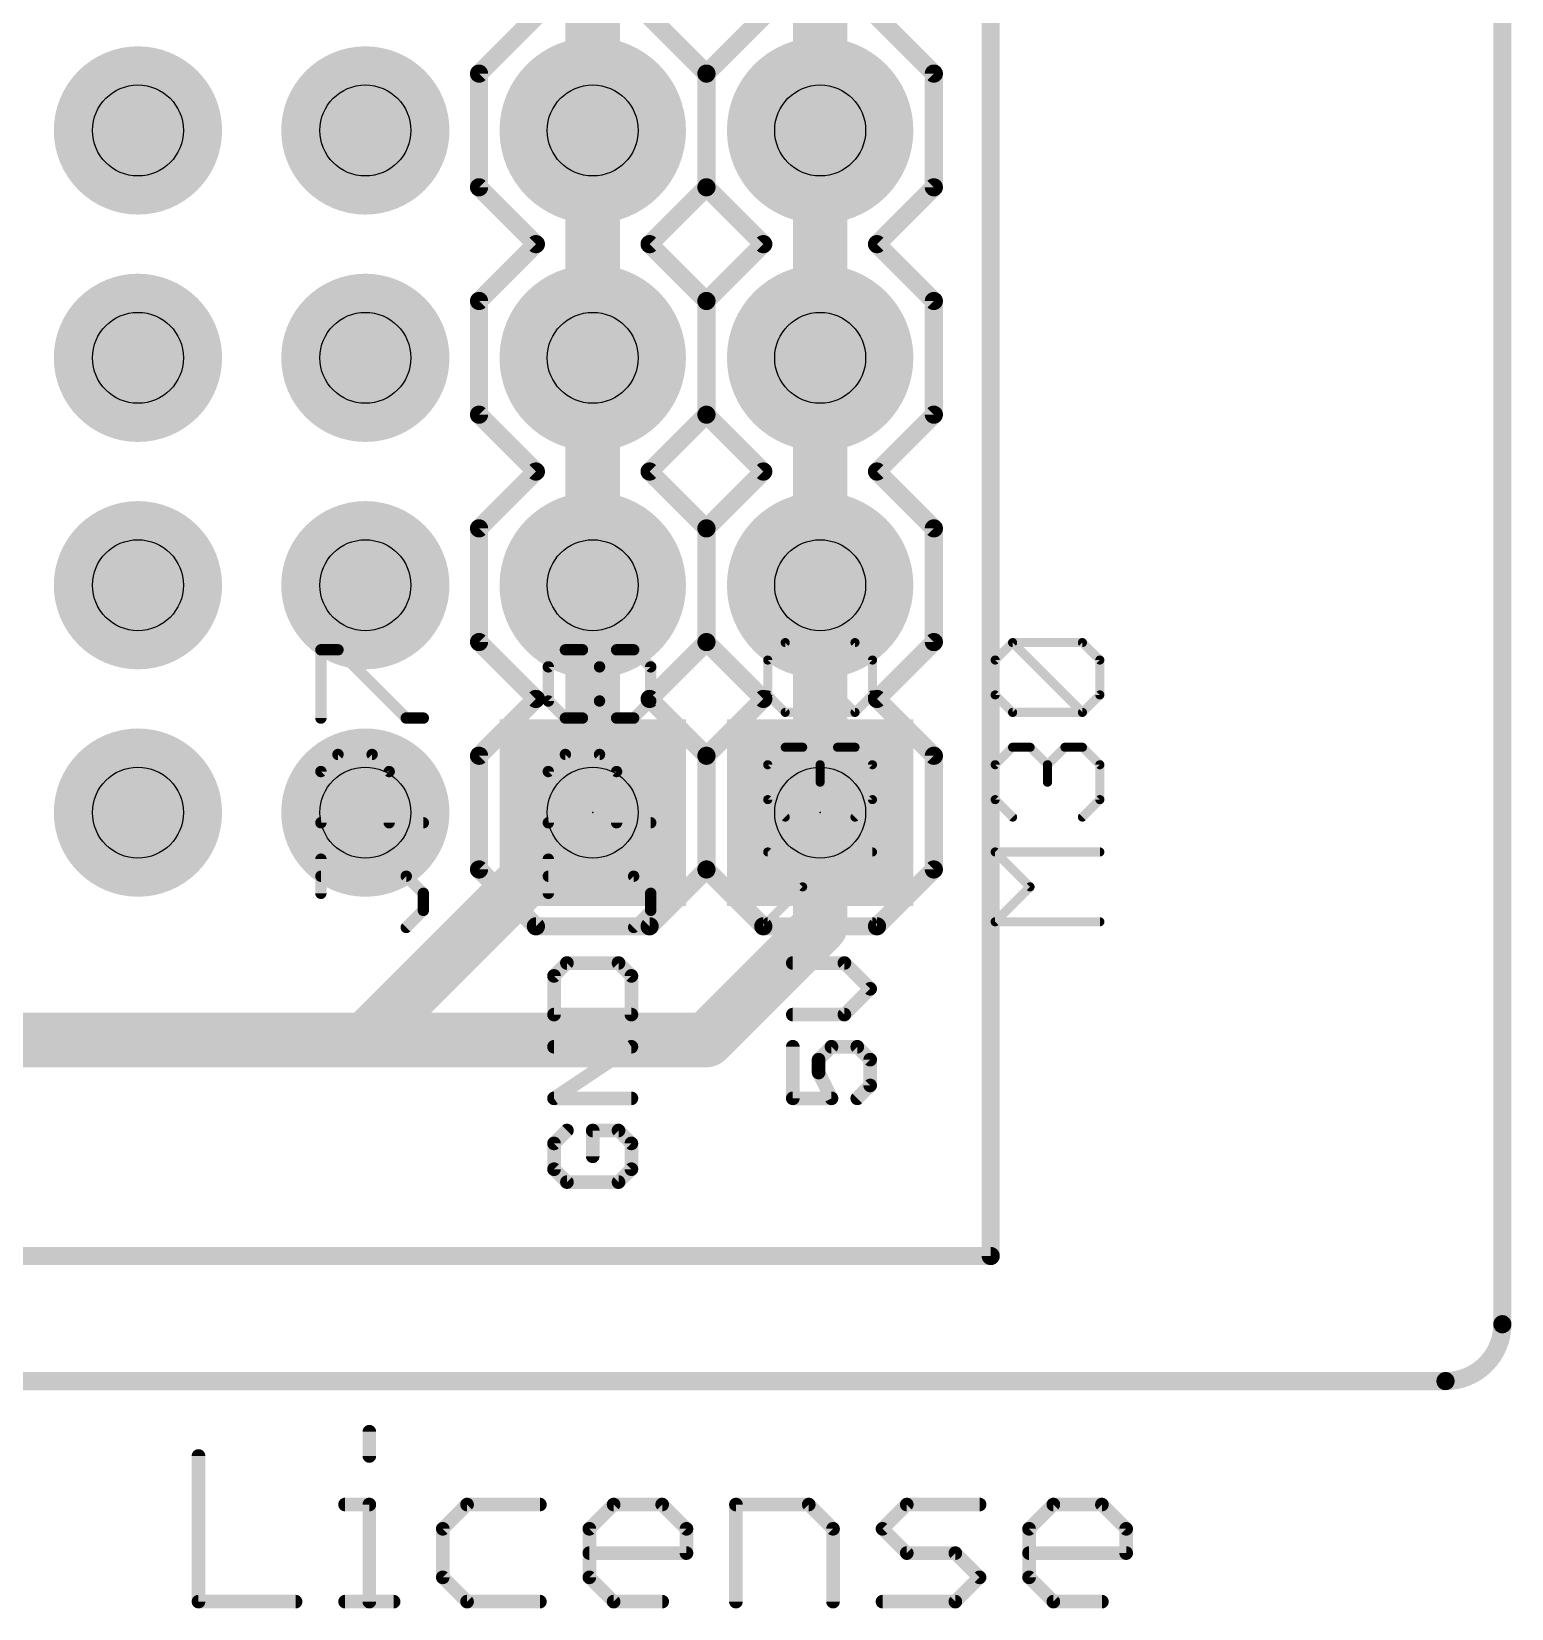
# Model space of a CAD drawing. Extents: x -27 to 84, y -12 to 86.
# Drawn here: x 67.39 to 83.92, y -2.54 to 15.07 of the extents above; entities that cross this region are included whole.
import ezdxf

# ---------------------------------------------------------------- set-up
doc = ezdxf.new("R2010")
doc.units = 0
for name, color, linetype in [('1', 12, 'CONTINUOUS'), ('16', 132, 'CONTINUOUS'), ('17', 110, 'CONTINUOUS'), ('18', 110, 'CONTINUOUS'), ('20', 53, 'CONTINUOUS'), ('21', 41, 'CONTINUOUS'), ('23', 53, 'CONTINUOUS'), ('25', 253, 'CONTINUOUS'), ('27', 253, 'CONTINUOUS'), ('29', 253, 'CONTINUOUS'), ('30', 253, 'CONTINUOUS'), ('44', 253, 'CONTINUOUS'), ('51', 53, 'CONTINUOUS')]:
    doc.layers.add(name, color=color, linetype=linetype)

# ---------------------------------------------------------------- blocks, each defined once
blk = doc.blocks.new('RECT')
blk.add_solid([(-0.5, -0.5), (0.5, -0.5), (-0.5, 0.5), (0.5, 0.5)])
blk = doc.blocks.new('SQUAREP')
blk.add_solid([(-0.5, -0.5), (0.5, -0.5), (-0.5, 0.5), (0.5, 0.5)])
blk = doc.blocks.new('ROUNDP')
at = {"const_width": 0.5}
blk.add_lwpolyline([(0, -0.25, 1), (0, 0.25, 1), (0, -0.25)], format="xyb", dxfattribs=at)
blk = doc.blocks.new('ROUNDV')
at = {"const_width": 0.5}
blk.add_lwpolyline([(0, -0.25, 1), (0, 0.25, 1), (0, -0.25)], format="xyb", dxfattribs=at)

msp = doc.modelspace()

# ---------------------------------------------------------------- linework, layer by layer
at = {"layer": '1', "const_width": 0.6096}
for points in [[(73.66, 13.97), (73.66, 16.51)], [(76.2, 13.97), (76.2, 16.51)], [(73.66, 11.43), (73.66, 13.97)], [(76.2, 11.43), (76.2, 13.97)], [(73.66, 8.89), (73.66, 11.43)], [(76.2, 8.89), (76.2, 11.43)], [(73.66, 6.35), (73.66, 8.89)], [(76.2, 6.35), (76.2, 8.89)], [(71.12, 3.81), (73.66, 6.35)], [(26.67, 3.81), (71.12, 3.81)]]:
    msp.add_lwpolyline(points, dxfattribs=at)
at = {"layer": '1', "const_width": 0.3048}
for points in [[(73.8124, 13.97, 1), (73.5076, 13.97)], [(76.3524, 13.97, 1), (76.0476, 13.97)], [(73.5076, 13.97, 1), (73.8124, 13.97)], [(76.0476, 13.97, 1), (76.3524, 13.97)], [(73.8124, 11.43, 1), (73.5076, 11.43)], [(76.3524, 11.43, 1), (76.0476, 11.43)], [(73.5076, 11.43, 1), (73.8124, 11.43)], [(76.0476, 11.43, 1), (76.3524, 11.43)], [(73.8124, 8.89, 1), (73.5076, 8.89)], [(76.3524, 8.89, 1), (76.0476, 8.89)], [(73.5076, 8.89, 1), (73.8124, 8.89)], [(76.0476, 8.89, 1), (76.3524, 8.89)], [(73.7678, 6.2422, 1), (73.5522, 6.4578)], [(73.5076, 6.35, 1), (73.8124, 6.35)], [(76.0476, 6.35, 1), (76.3524, 6.35)], [(71.0122, 3.9178, 1), (71.2278, 3.7022)], [(71.12, 3.6576, 1), (71.12, 3.9624)]]:
    msp.add_lwpolyline(points, format="xyb", dxfattribs=at)
at = {"layer": '16', "const_width": 0.6096}
for points in [[(76.2, 5.08), (76.2, 6.35)], [(74.93, 3.81), (76.2, 5.08)], [(29.21, 3.81), (74.93, 3.81)]]:
    msp.add_lwpolyline(points, dxfattribs=at)
at = {"layer": '16', "const_width": 0.3048}
for points in [[(76.3524, 6.35, 1), (76.0476, 6.35)], [(76.3078, 4.9722, 1), (76.0922, 5.1878)], [(76.0476, 5.08, 1), (76.3524, 5.08)], [(74.8222, 3.9178, 1), (75.0378, 3.7022)], [(74.93, 3.6576, 1), (74.93, 3.9624)]]:
    msp.add_lwpolyline(points, format="xyb", dxfattribs=at)
at = {"layer": '20', "const_width": 0.2032}
for points in [[(83.82, 0.635), (83.82, 85.725)], [(0.635, 0), (83.185, 0)]]:
    msp.add_lwpolyline(points, dxfattribs=at)
at = {"layer": '20'}
for points, const_width in [([(83.185, 0, 0.4142), (83.82, 0.635)], 0.2032), ([(83.8708, 0.635, 1), (83.7692, 0.635)], 0.1016), ([(83.7692, 0.635, 1), (83.8708, 0.635)], 0.1016), ([(83.185, 0.0508, 1), (83.185, -0.0508)], 0.1016), ([(83.185, -0.0508, 1), (83.185, 0.0508)], 0.1016)]:
    msp.add_lwpolyline(points, format="xyb", dxfattribs=dict(at, const_width=const_width))
at = {"layer": '21'}
for points, const_width in [([(78.105, 1.397), (78.105, 84.963)], 0.2032), ([(72.39, 14.605), (73.025, 15.24)], 0.2032), ([(74.295, 15.24), (74.93, 14.605)], 0.2032), ([(74.93, 14.605), (75.565, 15.24)], 0.2032), ([(76.835, 15.24), (77.47, 14.605)], 0.2032), ([(72.39, 13.335), (72.39, 14.605)], 0.2032), ([(74.93, 14.605), (74.93, 13.335)], 0.2032), ([(74.93, 13.335), (74.93, 14.605)], 0.2032), ([(77.47, 14.605), (77.47, 13.335)], 0.2032), ([(72.39, 13.335), (73.025, 12.7)], 0.2032), ([(74.295, 12.7), (74.93, 13.335)], 0.2032), ([(74.93, 13.335), (75.565, 12.7)], 0.2032), ([(76.835, 12.7), (77.47, 13.335)], 0.2032), ([(72.39, 12.065), (73.025, 12.7)], 0.2032), ([(74.295, 12.7), (74.93, 12.065)], 0.2032), ([(74.93, 12.065), (75.565, 12.7)], 0.2032), ([(76.835, 12.7), (77.47, 12.065)], 0.2032), ([(72.39, 10.795), (72.39, 12.065)], 0.2032), ([(74.93, 12.065), (74.93, 10.795)], 0.2032), ([(74.93, 10.795), (74.93, 12.065)], 0.2032), ([(77.47, 12.065), (77.47, 10.795)], 0.2032), ([(73.025, 10.16), (72.39, 10.795)], 0.2032), ([(74.93, 10.795), (74.295, 10.16)], 0.2032), ([(75.565, 10.16), (74.93, 10.795)], 0.2032), ([(77.47, 10.795), (76.835, 10.16)], 0.2032), ([(72.39, 9.525), (73.025, 10.16)], 0.2032), ([(74.295, 10.16), (74.93, 9.525)], 0.2032), ([(74.93, 9.525), (75.565, 10.16)], 0.2032), ([(76.835, 10.16), (77.47, 9.525)], 0.2032), ([(72.39, 8.255), (72.39, 9.525)], 0.2032), ([(74.93, 9.525), (74.93, 8.255)], 0.2032), ([(74.93, 8.255), (74.93, 9.525)], 0.2032), ([(77.47, 9.525), (77.47, 8.255)], 0.2032), ([(73.025, 7.62), (72.39, 8.255)], 0.2032), ([(74.93, 8.255), (74.295, 7.62)], 0.2032), ([(75.565, 7.62), (74.93, 8.255)], 0.2032), ([(77.47, 8.255), (76.835, 7.62)], 0.2032), ([(72.39, 6.985), (73.025, 7.62)], 0.2032), ([(74.295, 7.62), (74.93, 6.985)], 0.2032), ([(74.93, 6.985), (75.565, 7.62)], 0.2032), ([(76.835, 7.62), (77.47, 6.985)], 0.2032), ([(72.39, 5.715), (72.39, 6.985)], 0.2032), ([(74.93, 6.985), (74.93, 5.715)], 0.2032), ([(74.93, 5.715), (74.93, 6.985)], 0.2032), ([(77.47, 6.985), (77.47, 5.715)], 0.2032), ([(72.39, 5.715), (73.025, 5.08)], 0.2032), ([(74.295, 5.08), (74.93, 5.715)], 0.2032), ([(74.93, 5.715), (75.565, 5.08)], 0.2032), ([(76.835, 5.08), (77.47, 5.715)], 0.2032), ([(73.025, 5.08), (74.295, 5.08)], 0.2032), ([(75.565, 5.08), (76.835, 5.08)], 0.2032), ([(73.3715, 4.6699), (73.2275, 4.5259)], 0.1524), ([(73.2275, 4.5259), (73.2275, 4.0937)], 0.1524), ([(73.9477, 4.6699), (73.3715, 4.6699)], 0.1524), ([(74.0918, 4.5259), (73.9477, 4.6699)], 0.1524), ([(74.0918, 4.0937), (74.0918, 4.5259)], 0.1524), ([(76.4707, 4.6699), (75.8945, 4.6699)], 0.1524), ([(76.7588, 4.3818), (76.4707, 4.6699)], 0.1524), ([(76.4707, 4.0937), (76.7588, 4.3818)], 0.1524), ([(73.2275, 4.0937), (74.0918, 4.0937)], 0.1524), ([(75.8945, 4.0937), (76.4707, 4.0937)], 0.1524), ([(73.2275, 3.1582), (74.0918, 3.7344)], 0.1524), ([(74.0918, 3.7344), (73.2275, 3.7344)], 0.1524), ([(75.8945, 3.7344), (75.8945, 3.1582)], 0.1524), ([(76.1826, 3.5903), (76.3266, 3.7344)], 0.1524), ([(76.3266, 3.7344), (76.6147, 3.7344)], 0.1524), ([(76.6147, 3.7344), (76.7588, 3.5903)], 0.1524), ([(76.1826, 3.4463), (76.1826, 3.5903)], 0.1524), ([(76.7588, 3.5903), (76.7588, 3.3022)], 0.1524), ([(76.3266, 3.1582), (76.1826, 3.4463)], 0.1524), ([(76.7588, 3.3022), (76.6147, 3.1582)], 0.1524), ([(74.0918, 3.1582), (73.2275, 3.1582)], 0.1524), ([(75.8945, 3.1582), (76.3266, 3.1582)], 0.1524), ([(73.3715, 2.7989), (73.2275, 2.6548)], 0.1524), ([(73.9477, 2.7989), (73.6596, 2.7989)], 0.1524), ([(73.6596, 2.7989), (73.6596, 2.5108)], 0.1524), ([(74.0918, 2.6548), (73.9477, 2.7989)], 0.1524), ([(73.2275, 2.6548), (73.2275, 2.3667)], 0.1524), ([(74.0918, 2.3667), (74.0918, 2.6548)], 0.1524), ([(73.2275, 2.3667), (73.3715, 2.2226)], 0.1524), ([(73.3715, 2.2226), (73.9477, 2.2226)], 0.1524), ([(73.9477, 2.2226), (74.0918, 2.3667)], 0.1524), ([(23.495, 1.397), (78.105, 1.397)], 0.2032)]:
    msp.add_lwpolyline(points, dxfattribs=dict(at, const_width=const_width))
for points, const_width in [([(72.4408, 14.605, 1), (72.3392, 14.605)], 0.1016), ([(72.3541, 14.6409, 1), (72.4259, 14.5691)], 0.1016), ([(74.9808, 14.605, 1), (74.8792, 14.605)], 0.1016), ([(74.9808, 14.605, 1), (74.8792, 14.605)], 0.1016), ([(74.8941, 14.6409, 1), (74.9659, 14.5691)], 0.1016), ([(74.8941, 14.5691, 1), (74.9659, 14.6409)], 0.1016), ([(77.5208, 14.605, 1), (77.4192, 14.605)], 0.1016), ([(77.4341, 14.5691, 1), (77.5059, 14.6409)], 0.1016), ([(72.4259, 13.3709, 1), (72.3541, 13.2991)], 0.1016), ([(74.9659, 13.3709, 1), (74.8941, 13.2991)], 0.1016), ([(74.9659, 13.2991, 1), (74.8941, 13.3709)], 0.1016), ([(77.5059, 13.2991, 1), (77.4341, 13.3709)], 0.1016), ([(72.3392, 13.335, 1), (72.4408, 13.335)], 0.1016), ([(74.8792, 13.335, 1), (74.9808, 13.335)], 0.1016), ([(74.8792, 13.335, 1), (74.9808, 13.335)], 0.1016), ([(77.4192, 13.335, 1), (77.5208, 13.335)], 0.1016), ([(73.0609, 12.6641, 1), (72.9891, 12.7359)], 0.1016), ([(72.9891, 12.6641, 1), (73.0609, 12.7359)], 0.1016), ([(74.3309, 12.7359, 1), (74.2591, 12.6641)], 0.1016), ([(74.2591, 12.7359, 1), (74.3309, 12.6641)], 0.1016), ([(75.6009, 12.6641, 1), (75.5291, 12.7359)], 0.1016), ([(75.5291, 12.6641, 1), (75.6009, 12.7359)], 0.1016), ([(76.8709, 12.7359, 1), (76.7991, 12.6641)], 0.1016), ([(76.7991, 12.7359, 1), (76.8709, 12.6641)], 0.1016), ([(72.4408, 12.065, 1), (72.3392, 12.065)], 0.1016), ([(74.9808, 12.065, 1), (74.8792, 12.065)], 0.1016), ([(74.9808, 12.065, 1), (74.8792, 12.065)], 0.1016), ([(77.5208, 12.065, 1), (77.4192, 12.065)], 0.1016), ([(72.3541, 12.1009, 1), (72.4259, 12.0291)], 0.1016), ([(74.8941, 12.1009, 1), (74.9659, 12.0291)], 0.1016), ([(74.8941, 12.0291, 1), (74.9659, 12.1009)], 0.1016), ([(77.4341, 12.0291, 1), (77.5059, 12.1009)], 0.1016), ([(72.4259, 10.8309, 1), (72.3541, 10.7591)], 0.1016), ([(72.3392, 10.795, 1), (72.4408, 10.795)], 0.1016), ([(74.9659, 10.8309, 1), (74.8941, 10.7591)], 0.1016), ([(74.8792, 10.795, 1), (74.9808, 10.795)], 0.1016), ([(74.8792, 10.795, 1), (74.9808, 10.795)], 0.1016), ([(74.9659, 10.7591, 1), (74.8941, 10.8309)], 0.1016), ([(77.4192, 10.795, 1), (77.5208, 10.795)], 0.1016), ([(77.5059, 10.7591, 1), (77.4341, 10.8309)], 0.1016), ([(73.0609, 10.1241, 1), (72.9891, 10.1959)], 0.1016), ([(72.9891, 10.1241, 1), (73.0609, 10.1959)], 0.1016), ([(74.3309, 10.1959, 1), (74.2591, 10.1241)], 0.1016), ([(74.2591, 10.1959, 1), (74.3309, 10.1241)], 0.1016), ([(75.6009, 10.1241, 1), (75.5291, 10.1959)], 0.1016), ([(75.5291, 10.1241, 1), (75.6009, 10.1959)], 0.1016), ([(76.8709, 10.1959, 1), (76.7991, 10.1241)], 0.1016), ([(76.7991, 10.1959, 1), (76.8709, 10.1241)], 0.1016), ([(72.4408, 9.525, 1), (72.3392, 9.525)], 0.1016), ([(72.3541, 9.5609, 1), (72.4259, 9.4891)], 0.1016), ([(74.9808, 9.525, 1), (74.8792, 9.525)], 0.1016), ([(74.9808, 9.525, 1), (74.8792, 9.525)], 0.1016), ([(74.8941, 9.5609, 1), (74.9659, 9.4891)], 0.1016), ([(74.8941, 9.4891, 1), (74.9659, 9.5609)], 0.1016), ([(77.5208, 9.525, 1), (77.4192, 9.525)], 0.1016), ([(77.4341, 9.4891, 1), (77.5059, 9.5609)], 0.1016), ([(72.4259, 8.2909, 1), (72.3541, 8.2191)], 0.1016), ([(72.3392, 8.255, 1), (72.4408, 8.255)], 0.1016), ([(74.9659, 8.2909, 1), (74.8941, 8.2191)], 0.1016), ([(74.8792, 8.255, 1), (74.9808, 8.255)], 0.1016), ([(74.8792, 8.255, 1), (74.9808, 8.255)], 0.1016), ([(74.9659, 8.2191, 1), (74.8941, 8.2909)], 0.1016), ([(77.4192, 8.255, 1), (77.5208, 8.255)], 0.1016), ([(77.5059, 8.2191, 1), (77.4341, 8.2909)], 0.1016), ([(73.0609, 7.5841, 1), (72.9891, 7.6559)], 0.1016), ([(72.9891, 7.5841, 1), (73.0609, 7.6559)], 0.1016), ([(74.3309, 7.6559, 1), (74.2591, 7.5841)], 0.1016), ([(74.2591, 7.6559, 1), (74.3309, 7.5841)], 0.1016), ([(75.6009, 7.5841, 1), (75.5291, 7.6559)], 0.1016), ([(75.5291, 7.5841, 1), (75.6009, 7.6559)], 0.1016), ([(76.8709, 7.6559, 1), (76.7991, 7.5841)], 0.1016), ([(76.7991, 7.6559, 1), (76.8709, 7.5841)], 0.1016), ([(72.4408, 6.985, 1), (72.3392, 6.985)], 0.1016), ([(72.3541, 7.0209, 1), (72.4259, 6.9491)], 0.1016), ([(74.9808, 6.985, 1), (74.8792, 6.985)], 0.1016), ([(74.9808, 6.985, 1), (74.8792, 6.985)], 0.1016), ([(74.8941, 7.0209, 1), (74.9659, 6.9491)], 0.1016), ([(74.8941, 6.9491, 1), (74.9659, 7.0209)], 0.1016), ([(77.5208, 6.985, 1), (77.4192, 6.985)], 0.1016), ([(77.4341, 6.9491, 1), (77.5059, 7.0209)], 0.1016), ([(72.4259, 5.7509, 1), (72.3541, 5.6791)], 0.1016), ([(74.9659, 5.7509, 1), (74.8941, 5.6791)], 0.1016), ([(74.9659, 5.6791, 1), (74.8941, 5.7509)], 0.1016), ([(77.5059, 5.6791, 1), (77.4341, 5.7509)], 0.1016), ([(72.3392, 5.715, 1), (72.4408, 5.715)], 0.1016), ([(74.8792, 5.715, 1), (74.9808, 5.715)], 0.1016), ([(74.8792, 5.715, 1), (74.9808, 5.715)], 0.1016), ([(77.4192, 5.715, 1), (77.5208, 5.715)], 0.1016), ([(73.025, 5.1308, 1), (73.025, 5.0292)], 0.1016), ([(72.9891, 5.0441, 1), (73.0609, 5.1159)], 0.1016), ([(74.2591, 5.1159, 1), (74.3309, 5.0441)], 0.1016), ([(74.295, 5.0292, 1), (74.295, 5.1308)], 0.1016), ([(75.565, 5.1308, 1), (75.565, 5.0292)], 0.1016), ([(75.5291, 5.0441, 1), (75.6009, 5.1159)], 0.1016), ([(76.7991, 5.1159, 1), (76.8709, 5.0441)], 0.1016), ([(76.835, 5.0292, 1), (76.835, 5.1308)], 0.1016), ([(73.2005, 4.5528, 1), (73.2544, 4.4989)], 0.0762), ([(73.2656, 4.5259, 1), (73.1894, 4.5259)], 0.0762), ([(73.3715, 4.708, 1), (73.3715, 4.6318)], 0.0762), ([(73.3985, 4.643, 1), (73.3446, 4.6968)], 0.0762), ([(73.9747, 4.6968, 1), (73.9208, 4.643)], 0.0762), ([(73.9477, 4.6318, 1), (73.9477, 4.708)], 0.0762), ([(74.1299, 4.5259, 1), (74.0537, 4.5259)], 0.0762), ([(74.0649, 4.4989, 1), (74.1187, 4.5528)], 0.0762), ([(75.8945, 4.708, 1), (75.8945, 4.6318)], 0.0762), ([(76.4976, 4.6968, 1), (76.4437, 4.643)], 0.0762), ([(76.4707, 4.6318, 1), (76.4707, 4.708)], 0.0762), ([(76.7857, 4.3549, 1), (76.7319, 4.4087)], 0.0762), ([(76.7319, 4.3549, 1), (76.7857, 4.4087)], 0.0762), ([(73.2275, 4.1318, 1), (73.2275, 4.0556)], 0.0762), ([(73.1894, 4.0937, 1), (73.2656, 4.0937)], 0.0762), ([(74.0537, 4.0937, 1), (74.1299, 4.0937)], 0.0762), ([(74.0918, 4.0556, 1), (74.0918, 4.1318)], 0.0762), ([(75.8945, 4.1318, 1), (75.8945, 4.0556)], 0.0762), ([(76.4437, 4.1206, 1), (76.4976, 4.0667)], 0.0762), ([(76.4707, 4.0556, 1), (76.4707, 4.1318)], 0.0762), ([(73.2275, 3.7725, 1), (73.2275, 3.6963)], 0.0762), ([(74.1129, 3.7027, 1), (74.0707, 3.7661)], 0.0762), ([(74.0918, 3.6963, 1), (74.0918, 3.7725)], 0.0762), ([(75.9326, 3.7344, 1), (75.8564, 3.7344)], 0.0762), ([(76.3266, 3.7725, 1), (76.3266, 3.6963)], 0.0762), ([(76.3536, 3.7074, 1), (76.2997, 3.7613)], 0.0762), ([(76.6417, 3.7613, 1), (76.5878, 3.7074)], 0.0762), ([(76.6147, 3.6963, 1), (76.6147, 3.7725)], 0.0762), ([(76.1556, 3.6173, 1), (76.2095, 3.5634)], 0.0762), ([(76.2207, 3.5903, 1), (76.1445, 3.5903)], 0.0762), ([(76.7969, 3.5903, 1), (76.7207, 3.5903)], 0.0762), ([(76.7319, 3.5634, 1), (76.7857, 3.6173)], 0.0762), ([(76.2167, 3.4633, 1), (76.1485, 3.4292)], 0.0762), ([(76.1445, 3.4463, 1), (76.2207, 3.4463)], 0.0762), ([(76.7857, 3.2753, 1), (76.7319, 3.3292)], 0.0762), ([(73.2063, 3.1899, 1), (73.2486, 3.1265)], 0.0762), ([(73.2275, 3.1963, 1), (73.2275, 3.1201)], 0.0762), ([(74.0918, 3.1201, 1), (74.0918, 3.1963)], 0.0762), ([(75.8945, 3.1963, 1), (75.8945, 3.1201)], 0.0762), ([(75.8564, 3.1582, 1), (75.9326, 3.1582)], 0.0762), ([(76.2926, 3.1411, 1), (76.3607, 3.1752)], 0.0762), ([(76.3266, 3.1201, 1), (76.3266, 3.1963)], 0.0762), ([(76.5878, 3.1851, 1), (76.6417, 3.1312)], 0.0762), ([(76.7207, 3.3022, 1), (76.7969, 3.3022)], 0.0762), ([(73.3985, 2.7719, 1), (73.3446, 2.8258)], 0.0762), ([(73.6596, 2.837, 1), (73.6596, 2.7608)], 0.0762), ([(73.6977, 2.7989, 1), (73.6215, 2.7989)], 0.0762), ([(73.9747, 2.8258, 1), (73.9208, 2.7719)], 0.0762), ([(73.9477, 2.7608, 1), (73.9477, 2.837)], 0.0762), ([(73.2005, 2.6818, 1), (73.2544, 2.6279)], 0.0762), ([(73.2656, 2.6548, 1), (73.1894, 2.6548)], 0.0762), ([(74.1299, 2.6548, 1), (74.0537, 2.6548)], 0.0762), ([(74.0649, 2.6279, 1), (74.1187, 2.6818)], 0.0762), ([(73.6215, 2.5108, 1), (73.6977, 2.5108)], 0.0762), ([(73.2544, 2.3936, 1), (73.2005, 2.3398)], 0.0762), ([(73.1894, 2.3667, 1), (73.2656, 2.3667)], 0.0762), ([(73.3715, 2.2607, 1), (73.3715, 2.1845)], 0.0762), ([(73.9477, 2.1845, 1), (73.9477, 2.2607)], 0.0762), ([(74.0537, 2.3667, 1), (74.1299, 2.3667)], 0.0762), ([(74.1187, 2.3398, 1), (74.0649, 2.3936)], 0.0762), ([(73.3446, 2.1957, 1), (73.3985, 2.2496)], 0.0762), ([(73.9208, 2.2496, 1), (73.9747, 2.1957)], 0.0762), ([(78.0542, 1.397, 1), (78.1558, 1.397)], 0.1016), ([(78.105, 1.3462, 1), (78.105, 1.4478)], 0.1016)]:
    msp.add_lwpolyline(points, format="xyb", dxfattribs=dict(at, const_width=const_width))
at = {"layer": '23'}
for p in [(73.66, 6.35), (76.2, 6.35)]:
    msp.add_point(p, dxfattribs=at)
at = {"layer": '25', "const_width": 0.127}
for points in [[(70.6237, 7.4061), (70.6237, 8.1687)], [(70.6237, 8.1687), (70.8144, 8.1687)], [(70.8144, 8.1687), (71.577, 7.4061)], [(73.1637, 7.9781), (73.3544, 8.1687)], [(73.3544, 8.1687), (73.5451, 8.1687)], [(73.5451, 8.1687), (73.7357, 7.9781)], [(73.7357, 7.9781), (73.9264, 8.1687)], [(73.9264, 8.1687), (74.117, 8.1687)], [(74.117, 8.1687), (74.3077, 7.9781)], [(73.1637, 7.5968), (73.1637, 7.9781)], [(73.7357, 7.5968), (73.7357, 7.9781)], [(74.3077, 7.9781), (74.3077, 7.5968)], [(73.3544, 7.4061), (73.1637, 7.5968)], [(73.7357, 7.5968), (73.5451, 7.4061)], [(73.9264, 7.4061), (73.7357, 7.5968)], [(74.3077, 7.5968), (74.117, 7.4061)], [(71.577, 7.4061), (71.7677, 7.4061)], [(73.5451, 7.4061), (73.3544, 7.4061)], [(74.117, 7.4061), (73.9264, 7.4061)], [(70.6237, 6.8087), (70.8144, 6.9993)], [(70.8144, 6.9993), (71.1957, 6.9993)], [(71.1957, 6.9993), (71.3864, 6.8087)], [(73.1637, 6.8087), (73.3544, 6.9993)], [(73.3544, 6.9993), (73.7357, 6.9993)], [(73.7357, 6.9993), (73.9264, 6.8087)], [(70.6237, 6.2367), (70.6237, 6.8087)], [(71.3864, 6.8087), (71.3864, 6.2367)], [(73.1637, 6.2367), (73.1637, 6.8087)], [(73.9264, 6.8087), (73.9264, 6.2367)], [(71.7677, 6.2367), (70.6237, 6.2367)], [(74.3077, 6.2367), (73.1637, 6.2367)], [(70.6237, 5.4486), (70.6237, 5.83)], [(73.1637, 5.4486), (73.1637, 5.83)], [(71.577, 5.6393), (70.6237, 5.6393)], [(71.7677, 5.4486), (71.577, 5.6393)], [(74.117, 5.6393), (73.1637, 5.6393)], [(74.3077, 5.4486), (74.117, 5.6393)], [(71.7677, 5.258), (71.7677, 5.4486)], [(74.3077, 5.258), (74.3077, 5.4486)], [(71.577, 5.0673), (71.7677, 5.258)], [(74.117, 5.0673), (74.3077, 5.258)]]:
    msp.add_lwpolyline(points, dxfattribs=at)
at = {"layer": '25', "const_width": 0.0635}
for points in [[(70.6555, 8.1687, 1), (70.592, 8.1687)], [(70.6237, 8.2005, 1), (70.6237, 8.137)], [(70.8368, 8.1912, 1), (70.7919, 8.1463)], [(70.8144, 8.137, 1), (70.8144, 8.2005)], [(73.3544, 8.2005, 1), (73.3544, 8.137)], [(73.3768, 8.1463, 1), (73.3319, 8.1912)], [(73.5675, 8.1912, 1), (73.5226, 8.1463)], [(73.5451, 8.137, 1), (73.5451, 8.2005)], [(73.9264, 8.2005, 1), (73.9264, 8.137)], [(73.9488, 8.1463, 1), (73.9039, 8.1912)], [(74.1395, 8.1912, 1), (74.0946, 8.1463)], [(74.117, 8.137, 1), (74.117, 8.2005)], [(73.1955, 7.9781, 1), (73.132, 7.9781)], [(73.1413, 8.0005, 1), (73.1862, 7.9556)], [(73.7675, 7.9781, 1), (73.704, 7.9781)], [(73.7133, 8.0005, 1), (73.7582, 7.9556)], [(73.7133, 7.9556, 1), (73.7582, 8.0005)], [(74.3394, 7.9781, 1), (74.2759, 7.9781)], [(74.2852, 7.9556, 1), (74.3302, 8.0005)], [(73.1862, 7.6192, 1), (73.1413, 7.5743)], [(73.132, 7.5968, 1), (73.1955, 7.5968)], [(73.704, 7.5968, 1), (73.7675, 7.5968)], [(73.7582, 7.6192, 1), (73.7133, 7.5743)], [(73.7582, 7.5743, 1), (73.7133, 7.6192)], [(74.2759, 7.5968, 1), (74.3394, 7.5968)], [(74.3302, 7.5743, 1), (74.2852, 7.6192)], [(70.592, 7.4061, 1), (70.6555, 7.4061)], [(71.577, 7.4378, 1), (71.577, 7.3743)], [(71.5546, 7.3836, 1), (71.5995, 7.4285)], [(71.7677, 7.3743, 1), (71.7677, 7.4378)], [(73.3544, 7.4378, 1), (73.3544, 7.3743)], [(73.3319, 7.3836, 1), (73.3768, 7.4285)], [(73.5226, 7.4285, 1), (73.5675, 7.3836)], [(73.5451, 7.3743, 1), (73.5451, 7.4378)], [(73.9264, 7.4378, 1), (73.9264, 7.3743)], [(73.9039, 7.3836, 1), (73.9488, 7.4285)], [(74.0946, 7.4285, 1), (74.1395, 7.3836)], [(74.117, 7.3743, 1), (74.117, 7.4378)], [(70.8144, 7.0311, 1), (70.8144, 6.9676)], [(70.8368, 6.9769, 1), (70.7919, 7.0218)], [(71.2182, 7.0218, 1), (71.1733, 6.9769)], [(71.1957, 6.9676, 1), (71.1957, 7.0311)], [(73.3544, 7.0311, 1), (73.3544, 6.9676)], [(73.3768, 6.9769, 1), (73.3319, 7.0218)], [(73.7582, 7.0218, 1), (73.7133, 6.9769)], [(73.7357, 6.9676, 1), (73.7357, 7.0311)], [(70.6555, 6.8087, 1), (70.592, 6.8087)], [(71.4181, 6.8087, 1), (71.3546, 6.8087)], [(73.1955, 6.8087, 1), (73.132, 6.8087)], [(73.9581, 6.8087, 1), (73.8946, 6.8087)], [(70.6013, 6.8311, 1), (70.6462, 6.7862)], [(71.3639, 6.7862, 1), (71.4088, 6.8311)], [(73.1413, 6.8311, 1), (73.1862, 6.7862)], [(73.9039, 6.7862, 1), (73.9488, 6.8311)], [(70.6237, 6.2684, 1), (70.6237, 6.2049)], [(70.592, 6.2367, 1), (70.6555, 6.2367)], [(71.3546, 6.2367, 1), (71.4181, 6.2367)], [(71.7677, 6.2049, 1), (71.7677, 6.2684)], [(73.1637, 6.2684, 1), (73.1637, 6.2049)], [(73.132, 6.2367, 1), (73.1955, 6.2367)], [(73.8946, 6.2367, 1), (73.9581, 6.2367)], [(74.3077, 6.2049, 1), (74.3077, 6.2684)], [(70.6555, 5.83, 1), (70.592, 5.83)], [(73.1955, 5.83, 1), (73.132, 5.83)], [(70.6237, 5.671, 1), (70.6237, 5.6075)], [(71.5995, 5.6617, 1), (71.5546, 5.6168)], [(71.577, 5.6075, 1), (71.577, 5.671)], [(73.1637, 5.671, 1), (73.1637, 5.6075)], [(74.1395, 5.6617, 1), (74.0946, 5.6168)], [(74.117, 5.6075, 1), (74.117, 5.671)], [(70.592, 5.4486, 1), (70.6555, 5.4486)], [(71.7995, 5.4486, 1), (71.736, 5.4486)], [(71.7452, 5.4262, 1), (71.7902, 5.4711)], [(73.132, 5.4486, 1), (73.1955, 5.4486)], [(74.3394, 5.4486, 1), (74.2759, 5.4486)], [(74.2852, 5.4262, 1), (74.3302, 5.4711)], [(71.736, 5.258, 1), (71.7995, 5.258)], [(71.7902, 5.2355, 1), (71.7452, 5.2804)], [(74.2759, 5.258, 1), (74.3394, 5.258)], [(74.3302, 5.2355, 1), (74.2852, 5.2804)], [(71.5546, 5.0898, 1), (71.5995, 5.0448)], [(74.0946, 5.0898, 1), (74.1395, 5.0448)]]:
    msp.add_lwpolyline(points, format="xyb", dxfattribs=at)
at = {"layer": '27'}
for points, const_width in [([(75.6148, 8.0543), (75.8097, 8.2492)], 0.1016), ([(75.8097, 8.2492), (76.5893, 8.2492)], 0.1016), ([(76.5893, 7.4696), (75.8097, 8.2492)], 0.1016), ([(76.5893, 8.2492), (76.7842, 8.0543)], 0.1016), ([(78.1548, 8.0543), (78.3497, 8.2492)], 0.1016), ([(78.3497, 8.2492), (79.1293, 8.2492)], 0.1016), ([(79.1293, 7.4696), (78.3497, 8.2492)], 0.1016), ([(79.1293, 8.2492), (79.3242, 8.0543)], 0.1016), ([(75.6148, 7.6645), (75.6148, 8.0543)], 0.1016), ([(76.7842, 8.0543), (76.7842, 7.6645)], 0.1016), ([(78.1548, 7.6645), (78.1548, 8.0543)], 0.1016), ([(79.3242, 8.0543), (79.3242, 7.6645)], 0.1016), ([(75.8097, 7.4696), (75.6148, 7.6645)], 0.1016), ([(76.7842, 7.6645), (76.5893, 7.4696)], 0.1016), ([(78.3497, 7.4696), (78.1548, 7.6645)], 0.1016), ([(79.3242, 7.6645), (79.1293, 7.4696)], 0.1016), ([(76.5893, 7.4696), (75.8097, 7.4696)], 0.1016), ([(79.1293, 7.4696), (78.3497, 7.4696)], 0.1016), ([(75.6148, 6.8849), (75.8097, 7.0798)], 0.1016), ([(75.8097, 7.0798), (76.0046, 7.0798)], 0.1016), ([(76.0046, 7.0798), (76.1995, 6.8849)], 0.1016), ([(76.1995, 6.8849), (76.3944, 7.0798)], 0.1016), ([(76.3944, 7.0798), (76.5893, 7.0798)], 0.1016), ([(76.5893, 7.0798), (76.7842, 6.8849)], 0.1016), ([(78.1548, 6.8849), (78.3497, 7.0798)], 0.1016), ([(78.3497, 7.0798), (78.5446, 7.0798)], 0.1016), ([(78.5446, 7.0798), (78.7395, 6.8849)], 0.1016), ([(78.7395, 6.8849), (78.9344, 7.0798)], 0.1016), ([(78.9344, 7.0798), (79.1293, 7.0798)], 0.1016), ([(79.1293, 7.0798), (79.3242, 6.8849)], 0.1016), ([(75.6148, 6.4951), (75.6148, 6.8849)], 0.1016), ([(76.1995, 6.8849), (76.1995, 6.69)], 0.1016), ([(76.7842, 6.8849), (76.7842, 6.4951)], 0.1016), ([(78.1548, 6.4951), (78.1548, 6.8849)], 0.1016), ([(78.7395, 6.8849), (78.7395, 6.69)], 0.1016), ([(79.3242, 6.8849), (79.3242, 6.4951)], 0.1016), ([(75.8097, 6.3002), (75.6148, 6.4951)], 0.1016), ([(76.7842, 6.4951), (76.5893, 6.3002)], 0.1016), ([(78.3497, 6.3002), (78.1548, 6.4951)], 0.1016), ([(79.3242, 6.4951), (79.1293, 6.3002)], 0.1016), ([(76.0046, 5.5206), (75.6148, 5.9104)], 0.1016), ([(75.6148, 5.9104), (76.7842, 5.9104)], 0.1016), ([(78.5446, 5.5206), (78.1548, 5.9104)], 0.1016), ([(78.1548, 5.9104), (79.3242, 5.9104)], 0.1016), ([(75.6148, 5.1308), (76.0046, 5.5206)], 0.1016), ([(78.1548, 5.1308), (78.5446, 5.5206)], 0.1016), ([(76.7842, 5.1308), (75.6148, 5.1308)], 0.1016), ([(79.3242, 5.1308), (78.1548, 5.1308)], 0.1016), ([(71.1646, -0.5656), (71.1646, -0.8368)], 0.1524), ([(69.2563, -0.8368), (69.2563, -2.4638)], 0.1524), ([(70.8935, -1.3791), (71.1646, -1.3791)], 0.1524), ([(71.1646, -1.3791), (71.1646, -2.4638)], 0.1524), ([(72.2561, -1.3791), (71.9849, -1.6503)], 0.1524), ([(73.0696, -1.3791), (72.2561, -1.3791)], 0.1524), ([(73.622, -1.6503), (73.8932, -1.3791)], 0.1524), ([(73.8932, -1.3791), (74.4355, -1.3791)], 0.1524), ([(74.4355, -1.3791), (74.7067, -1.6503)], 0.1524), ([(75.2592, -2.4638), (75.2592, -1.3791)], 0.1524), ([(75.2592, -1.3791), (76.0727, -1.3791)], 0.1524), ([(76.0727, -1.3791), (76.3439, -1.6503)], 0.1524), ([(76.8964, -1.6503), (77.1675, -1.3791)], 0.1524), ([(77.1675, -1.3791), (77.981, -1.3791)], 0.1524), ([(78.5335, -1.6503), (78.8047, -1.3791)], 0.1524), ([(78.8047, -1.3791), (79.347, -1.3791)], 0.1524), ([(79.347, -1.3791), (79.6182, -1.6503)], 0.1524), ([(71.9849, -1.6503), (71.9849, -2.1926)], 0.1524), ([(73.622, -2.1926), (73.622, -1.6503)], 0.1524), ([(74.7067, -1.6503), (74.7067, -1.9215)], 0.1524), ([(76.3439, -1.6503), (76.3439, -2.4638)], 0.1524), ([(77.1675, -1.9215), (76.8964, -1.6503)], 0.1524), ([(78.5335, -2.1926), (78.5335, -1.6503)], 0.1524), ([(79.6182, -1.6503), (79.6182, -1.9215)], 0.1524), ([(74.7067, -1.9215), (73.622, -1.9215)], 0.1524), ([(77.7099, -1.9215), (77.1675, -1.9215)], 0.1524), ([(77.981, -2.1926), (77.7099, -1.9215)], 0.1524), ([(79.6182, -1.9215), (78.5335, -1.9215)], 0.1524), ([(71.9849, -2.1926), (72.2561, -2.4638)], 0.1524), ([(73.8932, -2.4638), (73.622, -2.1926)], 0.1524), ([(77.7099, -2.4638), (77.981, -2.1926)], 0.1524), ([(78.8047, -2.4638), (78.5335, -2.1926)], 0.1524), ([(69.2563, -2.4638), (70.341, -2.4638)], 0.1524), ([(70.8935, -2.4638), (71.4358, -2.4638)], 0.1524), ([(72.2561, -2.4638), (73.0696, -2.4638)], 0.1524), ([(74.4355, -2.4638), (73.8932, -2.4638)], 0.1524), ([(76.8964, -2.4638), (77.7099, -2.4638)], 0.1524), ([(79.347, -2.4638), (78.8047, -2.4638)], 0.1524)]:
    msp.add_lwpolyline(points, dxfattribs=dict(at, const_width=const_width))
for points, const_width in [([(75.8277, 8.2672, 1), (75.7917, 8.2312)], 0.0508), ([(75.8097, 8.2746, 1), (75.8097, 8.2238)], 0.0508), ([(75.8277, 8.2312, 1), (75.7917, 8.2672)], 0.0508), ([(76.6073, 8.2672, 1), (76.5713, 8.2312)], 0.0508), ([(76.5893, 8.2238, 1), (76.5893, 8.2746)], 0.0508), ([(78.3677, 8.2672, 1), (78.3317, 8.2312)], 0.0508), ([(78.3497, 8.2746, 1), (78.3497, 8.2238)], 0.0508), ([(78.3677, 8.2312, 1), (78.3317, 8.2672)], 0.0508), ([(79.1473, 8.2672, 1), (79.1113, 8.2312)], 0.0508), ([(79.1293, 8.2238, 1), (79.1293, 8.2746)], 0.0508), ([(75.6402, 8.0543, 1), (75.5894, 8.0543)], 0.0508), ([(76.8096, 8.0543, 1), (76.7588, 8.0543)], 0.0508), ([(78.1802, 8.0543, 1), (78.1294, 8.0543)], 0.0508), ([(79.3496, 8.0543, 1), (79.2988, 8.0543)], 0.0508), ([(75.5968, 8.0723, 1), (75.6328, 8.0363)], 0.0508), ([(76.7662, 8.0363, 1), (76.8022, 8.0723)], 0.0508), ([(78.1368, 8.0723, 1), (78.1728, 8.0363)], 0.0508), ([(79.3062, 8.0363, 1), (79.3422, 8.0723)], 0.0508), ([(75.6328, 7.6825, 1), (75.5968, 7.6465)], 0.0508), ([(75.5894, 7.6645, 1), (75.6402, 7.6645)], 0.0508), ([(76.7588, 7.6645, 1), (76.8096, 7.6645)], 0.0508), ([(76.8022, 7.6465, 1), (76.7662, 7.6825)], 0.0508), ([(78.1728, 7.6825, 1), (78.1368, 7.6465)], 0.0508), ([(78.1294, 7.6645, 1), (78.1802, 7.6645)], 0.0508), ([(79.2988, 7.6645, 1), (79.3496, 7.6645)], 0.0508), ([(79.3422, 7.6465, 1), (79.3062, 7.6825)], 0.0508), ([(75.8097, 7.495, 1), (75.8097, 7.4442)], 0.0508), ([(75.7917, 7.4516, 1), (75.8277, 7.4876)], 0.0508), ([(76.5713, 7.4876, 1), (76.6073, 7.4516)], 0.0508), ([(76.5713, 7.4516, 1), (76.6073, 7.4876)], 0.0508), ([(76.5893, 7.4442, 1), (76.5893, 7.495)], 0.0508), ([(78.3497, 7.495, 1), (78.3497, 7.4442)], 0.0508), ([(78.3317, 7.4516, 1), (78.3677, 7.4876)], 0.0508), ([(79.1113, 7.4876, 1), (79.1473, 7.4516)], 0.0508), ([(79.1113, 7.4516, 1), (79.1473, 7.4876)], 0.0508), ([(79.1293, 7.4442, 1), (79.1293, 7.495)], 0.0508), ([(75.8097, 7.1052, 1), (75.8097, 7.0544)], 0.0508), ([(75.8277, 7.0618, 1), (75.7917, 7.0978)], 0.0508), ([(76.0226, 7.0978, 1), (75.9866, 7.0618)], 0.0508), ([(76.0046, 7.0544, 1), (76.0046, 7.1052)], 0.0508), ([(76.3944, 7.1052, 1), (76.3944, 7.0544)], 0.0508), ([(76.4124, 7.0618, 1), (76.3764, 7.0978)], 0.0508), ([(76.6073, 7.0978, 1), (76.5713, 7.0618)], 0.0508), ([(76.5893, 7.0544, 1), (76.5893, 7.1052)], 0.0508), ([(78.3497, 7.1052, 1), (78.3497, 7.0544)], 0.0508), ([(78.3677, 7.0618, 1), (78.3317, 7.0978)], 0.0508), ([(78.5626, 7.0978, 1), (78.5266, 7.0618)], 0.0508), ([(78.5446, 7.0544, 1), (78.5446, 7.1052)], 0.0508), ([(78.9344, 7.1052, 1), (78.9344, 7.0544)], 0.0508), ([(78.9524, 7.0618, 1), (78.9164, 7.0978)], 0.0508), ([(79.1473, 7.0978, 1), (79.1113, 7.0618)], 0.0508), ([(79.1293, 7.0544, 1), (79.1293, 7.1052)], 0.0508), ([(75.5968, 6.9029, 1), (75.6328, 6.8669)], 0.0508), ([(75.6402, 6.8849, 1), (75.5894, 6.8849)], 0.0508), ([(76.1815, 6.9029, 1), (76.2175, 6.8669)], 0.0508), ([(76.2249, 6.8849, 1), (76.1741, 6.8849)], 0.0508), ([(76.1815, 6.8669, 1), (76.2175, 6.9029)], 0.0508), ([(76.8096, 6.8849, 1), (76.7588, 6.8849)], 0.0508), ([(76.7662, 6.8669, 1), (76.8022, 6.9029)], 0.0508), ([(78.1368, 6.9029, 1), (78.1728, 6.8669)], 0.0508), ([(78.1802, 6.8849, 1), (78.1294, 6.8849)], 0.0508), ([(78.7215, 6.9029, 1), (78.7575, 6.8669)], 0.0508), ([(78.7649, 6.8849, 1), (78.7141, 6.8849)], 0.0508), ([(78.7215, 6.8669, 1), (78.7575, 6.9029)], 0.0508), ([(79.3496, 6.8849, 1), (79.2988, 6.8849)], 0.0508), ([(79.3062, 6.8669, 1), (79.3422, 6.9029)], 0.0508), ([(76.1741, 6.69, 1), (76.2249, 6.69)], 0.0508), ([(78.7141, 6.69, 1), (78.7649, 6.69)], 0.0508), ([(75.6328, 6.5131, 1), (75.5968, 6.4771)], 0.0508), ([(75.5894, 6.4951, 1), (75.6402, 6.4951)], 0.0508), ([(76.7588, 6.4951, 1), (76.8096, 6.4951)], 0.0508), ([(76.8022, 6.4771, 1), (76.7662, 6.5131)], 0.0508), ([(78.1728, 6.5131, 1), (78.1368, 6.4771)], 0.0508), ([(78.1294, 6.4951, 1), (78.1802, 6.4951)], 0.0508), ([(79.2988, 6.4951, 1), (79.3496, 6.4951)], 0.0508), ([(79.3422, 6.4771, 1), (79.3062, 6.5131)], 0.0508), ([(75.7917, 6.2822, 1), (75.8277, 6.3182)], 0.0508), ([(76.5713, 6.3182, 1), (76.6073, 6.2822)], 0.0508), ([(78.3317, 6.2822, 1), (78.3677, 6.3182)], 0.0508), ([(79.1113, 6.3182, 1), (79.1473, 6.2822)], 0.0508), ([(75.6328, 5.9284, 1), (75.5968, 5.8924)], 0.0508), ([(75.6148, 5.9358, 1), (75.6148, 5.885)], 0.0508), ([(76.7842, 5.885, 1), (76.7842, 5.9358)], 0.0508), ([(78.1728, 5.9284, 1), (78.1368, 5.8924)], 0.0508), ([(78.1548, 5.9358, 1), (78.1548, 5.885)], 0.0508), ([(79.3242, 5.885, 1), (79.3242, 5.9358)], 0.0508), ([(76.0226, 5.5026, 1), (75.9866, 5.5386)], 0.0508), ([(75.9866, 5.5026, 1), (76.0226, 5.5386)], 0.0508), ([(78.5626, 5.5026, 1), (78.5266, 5.5386)], 0.0508), ([(78.5266, 5.5026, 1), (78.5626, 5.5386)], 0.0508), ([(75.5968, 5.1488, 1), (75.6328, 5.1128)], 0.0508), ([(75.6148, 5.1562, 1), (75.6148, 5.1054)], 0.0508), ([(76.7842, 5.1054, 1), (76.7842, 5.1562)], 0.0508), ([(78.1368, 5.1488, 1), (78.1728, 5.1128)], 0.0508), ([(78.1548, 5.1562, 1), (78.1548, 5.1054)], 0.0508), ([(79.3242, 5.1054, 1), (79.3242, 5.1562)], 0.0508), ([(71.2027, -0.5656, 1), (71.1265, -0.5656)], 0.0762), ([(69.2944, -0.8368, 1), (69.2182, -0.8368)], 0.0762), ([(71.1265, -0.8368, 1), (71.2027, -0.8368)], 0.0762), ([(70.8935, -1.341, 1), (70.8935, -1.4172)], 0.0762), ([(71.2027, -1.3791, 1), (71.1265, -1.3791)], 0.0762), ([(71.1646, -1.4172, 1), (71.1646, -1.341)], 0.0762), ([(72.2561, -1.341, 1), (72.2561, -1.4172)], 0.0762), ([(72.283, -1.4061, 1), (72.2291, -1.3522)], 0.0762), ([(73.0696, -1.4172, 1), (73.0696, -1.341)], 0.0762), ([(73.8932, -1.341, 1), (73.8932, -1.4172)], 0.0762), ([(73.9202, -1.4061, 1), (73.8663, -1.3522)], 0.0762), ([(74.4625, -1.3522, 1), (74.4086, -1.4061)], 0.0762), ([(74.4355, -1.4172, 1), (74.4355, -1.341)], 0.0762), ([(75.2973, -1.3791, 1), (75.2211, -1.3791)], 0.0762), ([(75.2592, -1.341, 1), (75.2592, -1.4172)], 0.0762), ([(76.0996, -1.3522, 1), (76.0458, -1.4061)], 0.0762), ([(76.0727, -1.4172, 1), (76.0727, -1.341)], 0.0762), ([(77.1675, -1.341, 1), (77.1675, -1.4172)], 0.0762), ([(77.1945, -1.4061, 1), (77.1406, -1.3522)], 0.0762), ([(77.981, -1.4172, 1), (77.981, -1.341)], 0.0762), ([(78.8047, -1.341, 1), (78.8047, -1.4172)], 0.0762), ([(78.8316, -1.4061, 1), (78.7777, -1.3522)], 0.0762), ([(79.374, -1.3522, 1), (79.3201, -1.4061)], 0.0762), ([(79.347, -1.4172, 1), (79.347, -1.341)], 0.0762), ([(72.023, -1.6503, 1), (71.9468, -1.6503)], 0.0762), ([(71.9579, -1.6234, 1), (72.0118, -1.6772)], 0.0762), ([(73.6601, -1.6503, 1), (73.5839, -1.6503)], 0.0762), ([(73.5951, -1.6234, 1), (73.649, -1.6772)], 0.0762), ([(74.7448, -1.6503, 1), (74.6686, -1.6503)], 0.0762), ([(74.6798, -1.6772, 1), (74.7336, -1.6234)], 0.0762), ([(76.382, -1.6503, 1), (76.3058, -1.6503)], 0.0762), ([(76.3169, -1.6772, 1), (76.3708, -1.6234)], 0.0762), ([(76.9233, -1.6234, 1), (76.8694, -1.6772)], 0.0762), ([(76.8694, -1.6234, 1), (76.9233, -1.6772)], 0.0762), ([(78.5716, -1.6503, 1), (78.4954, -1.6503)], 0.0762), ([(78.5066, -1.6234, 1), (78.5605, -1.6772)], 0.0762), ([(79.6563, -1.6503, 1), (79.5801, -1.6503)], 0.0762), ([(79.5912, -1.6772, 1), (79.6451, -1.6234)], 0.0762), ([(73.622, -1.8834, 1), (73.622, -1.9596)], 0.0762), ([(74.6686, -1.9215, 1), (74.7448, -1.9215)], 0.0762), ([(74.7067, -1.9596, 1), (74.7067, -1.8834)], 0.0762), ([(77.1675, -1.8834, 1), (77.1675, -1.9596)], 0.0762), ([(77.1406, -1.9484, 1), (77.1945, -1.8945)], 0.0762), ([(77.7368, -1.8945, 1), (77.6829, -1.9484)], 0.0762), ([(77.7099, -1.9596, 1), (77.7099, -1.8834)], 0.0762), ([(78.5335, -1.8834, 1), (78.5335, -1.9596)], 0.0762), ([(79.5801, -1.9215, 1), (79.6563, -1.9215)], 0.0762), ([(79.6182, -1.9596, 1), (79.6182, -1.8834)], 0.0762), ([(72.0118, -2.1657, 1), (71.9579, -2.2196)], 0.0762), ([(71.9468, -2.1926, 1), (72.023, -2.1926)], 0.0762), ([(73.649, -2.1657, 1), (73.5951, -2.2196)], 0.0762), ([(73.5839, -2.1926, 1), (73.6601, -2.1926)], 0.0762), ([(78.008, -2.2196, 1), (77.9541, -2.1657)], 0.0762), ([(77.9541, -2.2196, 1), (78.008, -2.1657)], 0.0762), ([(78.5605, -2.1657, 1), (78.5066, -2.2196)], 0.0762), ([(78.4954, -2.1926, 1), (78.5716, -2.1926)], 0.0762), ([(69.2563, -2.4257, 1), (69.2563, -2.5019)], 0.0762), ([(69.2182, -2.4638, 1), (69.2944, -2.4638)], 0.0762), ([(70.341, -2.5019, 1), (70.341, -2.4257)], 0.0762), ([(70.8935, -2.4257, 1), (70.8935, -2.5019)], 0.0762), ([(71.1265, -2.4638, 1), (71.2027, -2.4638)], 0.0762), ([(71.4358, -2.5019, 1), (71.4358, -2.4257)], 0.0762), ([(72.2561, -2.4257, 1), (72.2561, -2.5019)], 0.0762), ([(72.2291, -2.4907, 1), (72.283, -2.4369)], 0.0762), ([(73.0696, -2.5019, 1), (73.0696, -2.4257)], 0.0762), ([(73.8932, -2.4257, 1), (73.8932, -2.5019)], 0.0762), ([(73.8663, -2.4907, 1), (73.9202, -2.4369)], 0.0762), ([(74.4355, -2.5019, 1), (74.4355, -2.4257)], 0.0762), ([(75.2211, -2.4638, 1), (75.2973, -2.4638)], 0.0762), ([(76.3058, -2.4638, 1), (76.382, -2.4638)], 0.0762), ([(76.8964, -2.4257, 1), (76.8964, -2.5019)], 0.0762), ([(77.6829, -2.4369, 1), (77.7368, -2.4907)], 0.0762), ([(77.7099, -2.5019, 1), (77.7099, -2.4257)], 0.0762), ([(78.8047, -2.4257, 1), (78.8047, -2.5019)], 0.0762), ([(78.7777, -2.4907, 1), (78.8316, -2.4369)], 0.0762), ([(79.347, -2.5019, 1), (79.347, -2.4257)], 0.0762)]:
    msp.add_lwpolyline(points, format="xyb", dxfattribs=dict(at, const_width=const_width))
at = {"layer": '44'}
for centre in [(68.58, 13.97), (71.12, 13.97), (73.66, 13.97), (76.2, 13.97), (68.58, 11.43), (71.12, 11.43), (73.66, 11.43), (76.2, 11.43), (68.58, 8.89), (71.12, 8.89), (73.66, 8.89), (76.2, 8.89), (68.58, 6.35), (71.12, 6.35), (73.66, 6.35), (76.2, 6.35)]:
    msp.add_circle(centre, 0.508, dxfattribs=at)

# ---------------------------------------------------------------- block references
at = {"layer": '17', "xscale": 1.8796, "yscale": 1.8796, "rotation": 180}
for name, p in [('ROUNDP', (73.66, 13.97)), ('ROUNDP', (73.66, 13.97)), ('ROUNDP', (76.2, 13.97)), ('ROUNDP', (76.2, 13.97)), ('ROUNDP', (73.66, 11.43)), ('ROUNDP', (73.66, 11.43)), ('ROUNDP', (76.2, 11.43)), ('ROUNDP', (76.2, 11.43)), ('ROUNDP', (73.66, 8.89)), ('ROUNDP', (73.66, 8.89)), ('ROUNDP', (76.2, 8.89)), ('ROUNDP', (76.2, 8.89)), ('SQUAREP', (73.66, 6.35)), ('SQUAREP', (73.66, 6.35)), ('SQUAREP', (76.2, 6.35)), ('SQUAREP', (76.2, 6.35))]:
    msp.add_blockref(name, p, dxfattribs=at)
at = {"layer": '18', "xscale": 1.8796, "yscale": 1.8796}
for p in [(68.58, 13.97), (68.58, 13.97), (71.12, 13.97), (71.12, 13.97), (68.58, 11.43), (68.58, 11.43), (71.12, 11.43), (71.12, 11.43), (68.58, 8.89), (68.58, 8.89), (71.12, 8.89), (71.12, 8.89), (68.58, 6.35), (68.58, 6.35), (71.12, 6.35), (71.12, 6.35)]:
    msp.add_blockref('ROUNDV', p, dxfattribs=at)
at = {"layer": '29', "xscale": 2.0828, "yscale": 2.0828, "rotation": 180}
for name, p in [('ROUNDP', (73.66, 13.97)), ('ROUNDP', (76.2, 13.97)), ('ROUNDP', (73.66, 11.43)), ('ROUNDP', (76.2, 11.43)), ('ROUNDP', (73.66, 8.89)), ('ROUNDP', (76.2, 8.89)), ('SQUAREP', (73.66, 6.35)), ('SQUAREP', (76.2, 6.35))]:
    msp.add_blockref(name, p, dxfattribs=at)
at = {"layer": '30', "xscale": 2.0828, "yscale": 2.0828, "rotation": 180}
for name, p in [('ROUNDP', (73.66, 13.97)), ('ROUNDP', (76.2, 13.97)), ('ROUNDP', (73.66, 11.43)), ('ROUNDP', (76.2, 11.43)), ('ROUNDP', (73.66, 8.89)), ('ROUNDP', (76.2, 8.89)), ('SQUAREP', (73.66, 6.35)), ('SQUAREP', (76.2, 6.35))]:
    msp.add_blockref(name, p, dxfattribs=at)
at = {"layer": '51', "xscale": 0.508, "yscale": 0.508, "rotation": 90}
for p in [(73.66, 13.97), (76.2, 13.97), (73.66, 11.43), (76.2, 11.43), (73.66, 8.89), (76.2, 8.89), (73.66, 6.35), (76.2, 6.35)]:
    msp.add_blockref('RECT', p, dxfattribs=at)

doc.saveas('drawing.dxf')
